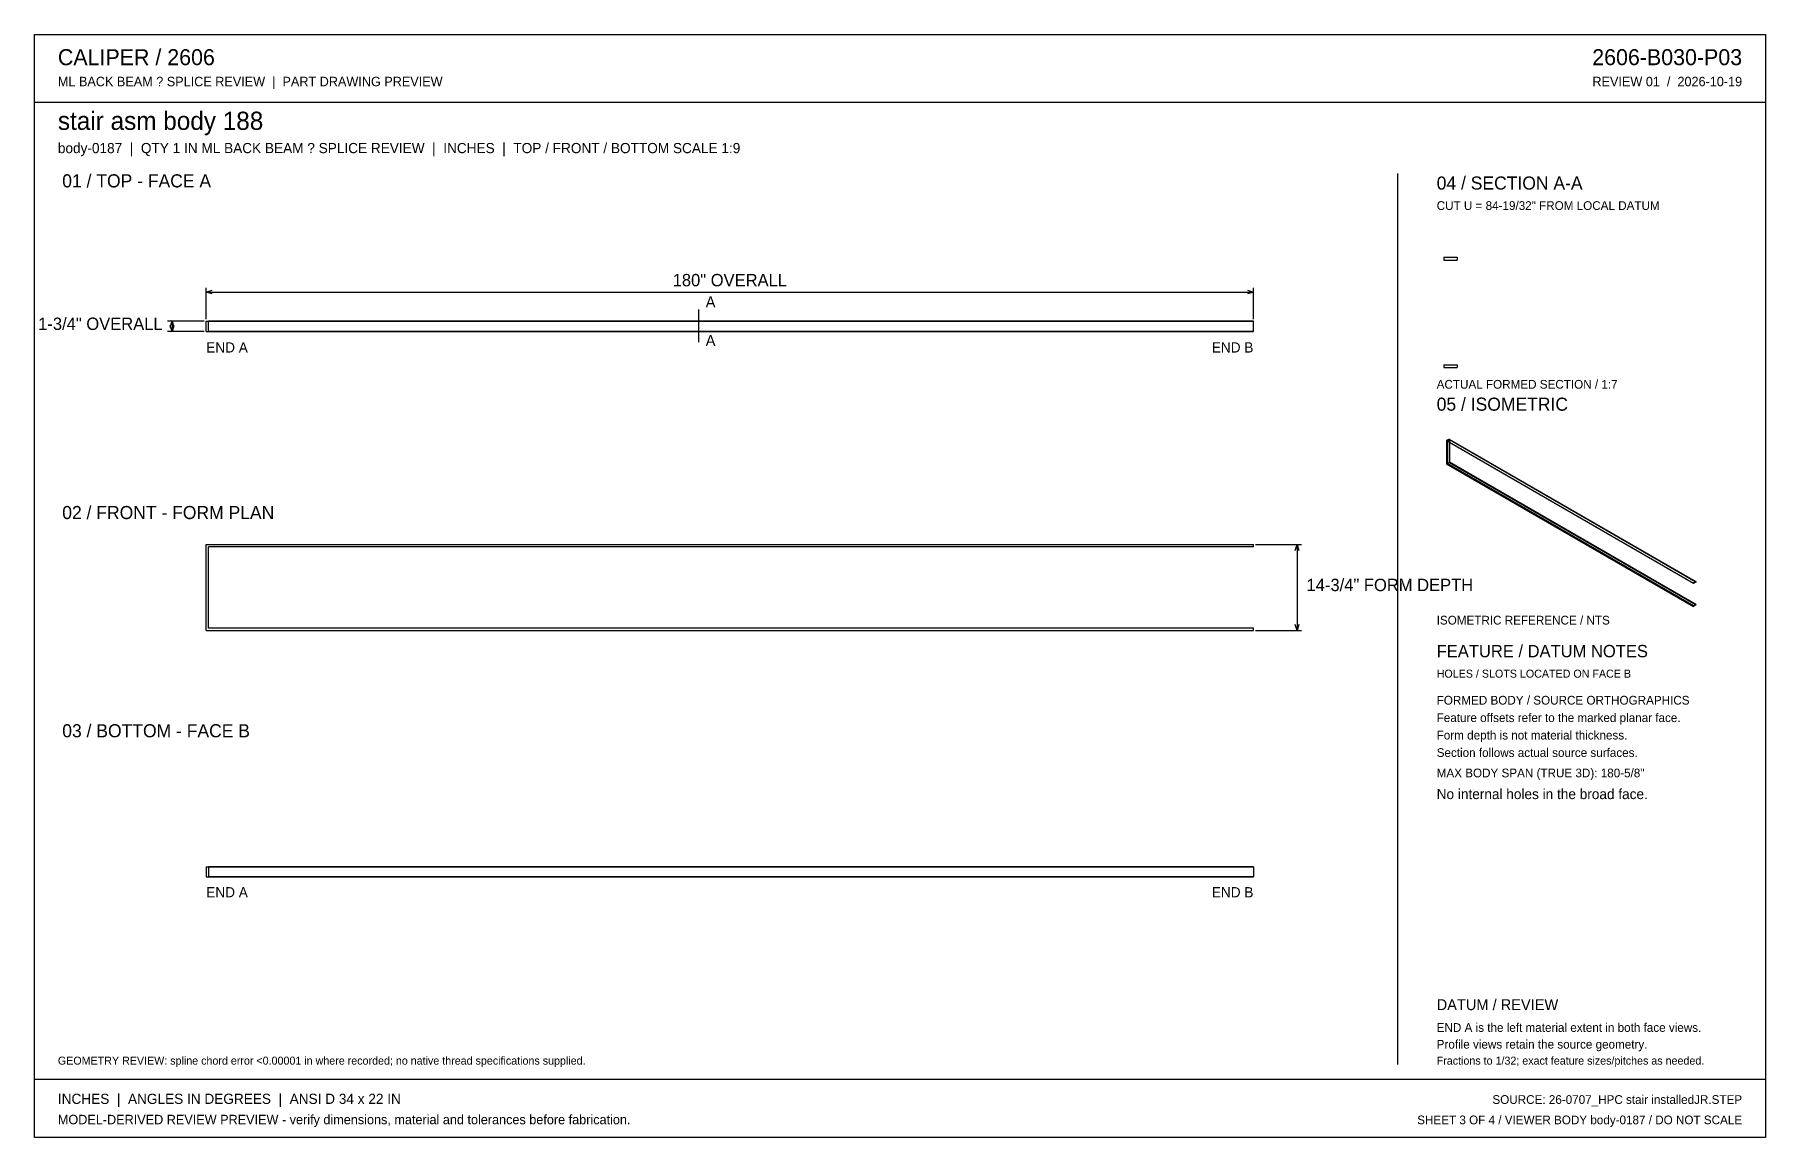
# Model space of a CAD drawing. Header units: inches. Extents: x 4 to 302, y 4 to 194.
import ezdxf
from ezdxf.enums import TextEntityAlignment as Align

# ---------------------------------------------------------------- set-up
doc = ezdxf.new("R2010")
doc.units = ezdxf.units.IN
doc.header["$MEASUREMENT"] = 0

msp = doc.modelspace()

# ---------------------------------------------------------------- linework, layer by layer
at = {"layer": 'ANNOTATION'}
for p, q in [((33.75, 144.88), (33.75, 150.25)), ((33.75, 149.5), (34.75, 149.81)), ((33.75, 149.5), (213.75, 149.5)), ((34.75, 149.19), (33.75, 149.5)), ((212.75, 149.81), (213.75, 149.5)), ((213.75, 149.5), (212.75, 149.19)), ((213.75, 144.88), (213.75, 150.25)), ((118.35, 146.5), (118.35, 140.88)), ((33.38, 144.5), (27.12, 144.5)), ((27.56, 143.5), (27.88, 144.5)), ((27.88, 142.75), (27.56, 143.75)), ((27.88, 144.5), (27.88, 142.75)), ((27.88, 144.5), (28.19, 143.5)), ((28.19, 143.75), (27.88, 142.75)), ((33.38, 142.75), (27.12, 142.75)), ((214.12, 106.12), (222, 106.12)), ((220.94, 105.12), (221.25, 106.12)), ((221.25, 106.12), (221.25, 91.38)), ((221.25, 106.12), (221.56, 105.12)), ((221.25, 91.38), (220.94, 92.38)), ((221.56, 92.38), (221.25, 91.38)), ((214.12, 91.38), (222, 91.38))]:
    msp.add_line(p, q, dxfattribs=at)
at = {"layer": 'OUTLINE'}
for p, q in [((4.25, 193.75), (301.75, 193.75)), ((4.25, 4.25), (4.25, 193.75)), ((301.75, 193.75), (301.75, 4.25)), ((4.25, 182.12), (301.75, 182.12)), ((238.5, 169.88), (238.5, 16.75)), ((246.5, 155.5), (246.5, 155.02)), ((246.5, 155.5), (248.75, 155.5)), ((246.5, 155.02), (248.75, 155.02)), ((248.75, 155.5), (248.75, 155.02)), ((33.75, 144.5), (213.75, 144.5)), ((33.75, 144.5), (213.75, 144.5)), ((33.75, 142.75), (33.75, 144.5)), ((33.75, 142.75), (33.75, 144.5)), ((34.13, 142.75), (34.13, 144.5)), ((213.75, 144.5), (34.13, 144.5)), ((213.75, 144.5), (34.13, 144.5)), ((34.13, 142.75), (34.13, 144.5)), ((213.75, 142.75), (213.75, 144.5)), ((213.75, 142.75), (213.75, 144.5)), ((213.75, 142.75), (213.75, 144.5)), ((213.75, 142.75), (213.75, 144.5)), ((33.75, 142.75), (213.75, 142.75)), ((33.75, 142.75), (213.75, 142.75)), ((213.75, 142.75), (34.13, 142.75)), ((213.75, 142.75), (34.13, 142.75)), ((246.5, 137.02), (246.5, 136.54)), ((246.5, 137.02), (248.75, 137.02)), ((248.75, 137.02), (248.75, 136.54)), ((246.5, 136.54), (248.75, 136.54)), ((247.37, 124.25), (246.95, 124.01)), ((246.95, 124.01), (289.38, 99.51)), ((246.95, 124.01), (246.95, 120)), ((247.46, 124.1), (247.04, 123.86)), ((289.38, 99.41), (247.04, 123.86)), ((247.04, 123.86), (247.04, 120.05)), ((247.37, 124.25), (289.8, 99.75)), ((247.37, 124.25), (247.37, 120.24)), ((247.46, 124.1), (247.46, 120.29)), ((289.8, 99.65), (247.46, 124.1)), ((247.37, 120.24), (246.95, 120)), ((246.95, 120), (289.38, 95.5)), ((247.46, 120.29), (247.04, 120.05)), ((289.38, 95.6), (247.04, 120.05)), ((247.37, 120.24), (289.8, 95.74)), ((289.8, 95.84), (247.46, 120.29)), ((33.75, 106.12), (213.75, 106.12)), ((33.75, 106.12), (213.75, 106.12)), ((33.75, 91.38), (33.75, 106.12)), ((33.75, 91.38), (33.75, 106.12)), ((213.75, 105.75), (34.13, 105.75)), ((213.75, 105.75), (34.13, 105.75)), ((34.13, 91.75), (34.13, 105.75)), ((34.13, 91.75), (34.13, 105.75)), ((213.75, 105.75), (213.75, 106.12)), ((213.75, 105.75), (213.75, 106.12)), ((289.8, 99.75), (289.38, 99.51)), ((289.8, 99.65), (289.38, 99.41)), ((289.38, 99.51), (289.38, 99.41)), ((289.8, 99.75), (289.8, 99.65)), ((289.8, 95.84), (289.38, 95.6)), ((289.8, 95.74), (289.38, 95.5)), ((289.38, 95.6), (289.38, 95.5)), ((289.8, 95.84), (289.8, 95.74)), ((33.75, 91.38), (213.75, 91.38)), ((33.75, 91.38), (213.75, 91.38)), ((213.75, 91.75), (34.13, 91.75)), ((213.75, 91.75), (34.13, 91.75)), ((213.75, 91.38), (213.75, 91.75)), ((213.75, 91.38), (213.75, 91.75)), ((33.75, 50.75), (213.75, 50.75)), ((33.75, 50.75), (33.75, 49)), ((33.75, 50.75), (33.75, 49)), ((33.75, 50.75), (213.75, 50.75)), ((34.13, 50.75), (34.13, 49)), ((213.75, 50.75), (34.13, 50.75)), ((213.75, 50.75), (34.13, 50.75)), ((34.13, 50.75), (34.13, 49)), ((213.75, 50.75), (213.75, 49)), ((213.75, 50.75), (213.75, 49)), ((213.75, 50.75), (213.75, 49)), ((213.75, 50.75), (213.75, 49)), ((33.75, 49), (213.75, 49)), ((33.75, 49), (213.75, 49)), ((213.75, 49), (34.13, 49)), ((213.75, 49), (34.13, 49)), ((4.25, 14.25), (301.75, 14.25)), ((301.75, 4.25), (4.25, 4.25))]:
    msp.add_line(p, q, dxfattribs=at)

# ---------------------------------------------------------------- texts
at = {"layer": 'ANNOTATION'}
for s, height, p in [('CALIPER / 2606', 2.75, (8.25, 188.5)), ('ML BACK BEAM ? SPLICE REVIEW  |  PART DRAWING PREVIEW', 1.625, (8.25, 184.88)), ('stair asm body 188', 3.125, (8.25, 177.38)), ('body-0187  |  QTY 1 IN ML BACK BEAM ? SPLICE REVIEW  |  INCHES  |  TOP / FRONT / BOTTOM SCALE 1:9', 1.75, (8.25, 173.38)), ('01 / TOP - FACE A', 2.25, (9, 167.5)), ('04 / SECTION A-A', 2.25, (245.25, 167.12)), ('CUT U = 84-19/32" FROM LOCAL DATUM', 1.5, (245.25, 163.62)), ('A', 1.88, (119.6, 146.88)), ('END A', 1.75, (33.75, 139.12)), ('A', 1.88, (119.6, 140.25)), ('ACTUAL FORMED SECTION / 1:7', 1.5, (245.25, 132.91)), ('05 / ISOMETRIC', 2.25, (245.25, 129.12)), ('02 / FRONT - FORM PLAN', 2.25, (9, 110.5)), ('14-3/4" FORM DEPTH', 2.125, (222.88, 98.12)), ('ISOMETRIC REFERENCE / NTS', 1.5, (245.25, 92.38)), ('FEATURE / DATUM NOTES', 2.125, (245.25, 86.75)), ('HOLES / SLOTS LOCATED ON FACE B', 1.375, (245.25, 83.25)), ('FORMED BODY / SOURCE ORTHOGRAPHICS', 1.5, (245.25, 78.62)), ('03 / BOTTOM - FACE B', 2.25, (9, 73)), ('Feature offsets refer to the marked planar face.', 1.5, (245.25, 75.62)), ('Form depth is not material thickness.', 1.5, (245.25, 72.62)), ('Section follows actual source surfaces.', 1.5, (245.25, 69.62)), ('MAX BODY SPAN (TRUE 3D): 180-5/8"', 1.5, (245.25, 66.12)), ('No internal holes in the broad face.', 1.75, (245.25, 62.38)), ('END A', 1.75, (33.75, 45.5)), ('DATUM / REVIEW', 1.875, (245.25, 26.12)), ('END A is the left material extent in both face views.', 1.5, (245.25, 22.38)), ('Profile views retain the source geometry.', 1.5, (245.25, 19.5)), ('GEOMETRY REVIEW: spline chord error <0.00001 in where recorded; no native thread specifications supplied.', 1.375, (8.25, 16.75)), ('Fractions to 1/32; exact feature sizes/pitches as needed.', 1.375, (245.25, 16.75)), ('INCHES  |  ANGLES IN DEGREES  |  ANSI D 34 x 22 IN', 1.75, (8.25, 10)), ('MODEL-DERIVED REVIEW PREVIEW - verify dimensions, material and tolerances before fabrication.', 1.625, (8.25, 6.5))]:
    msp.add_text(s, height=height, dxfattribs=at).set_placement(p)
for s, height, p in [('2606-B030-P03', 2.75, (297.75, 188.5)), ('REVIEW 01  /  2026-10-19', 1.625, (297.75, 184.88)), ('1-3/4" OVERALL', 2.125, (26.25, 143)), ('END B', 1.75, (213.75, 139.12)), ('END B', 1.75, (213.75, 45.5)), ('SOURCE: 26-0707_HPC stair installedJR.STEP', 1.5, (297.75, 10)), ('SHEET 3 OF 4 / VIEWER BODY body-0187 / DO NOT SCALE', 1.5, (297.75, 6.5))]:
    msp.add_text(s, height=height, dxfattribs=at).set_placement(p, align=Align.RIGHT)
msp.add_text('180" OVERALL', height=2.125, dxfattribs=at).set_placement((123.75, 150.5), align=Align.CENTER)

doc.saveas('drawing.dxf')
